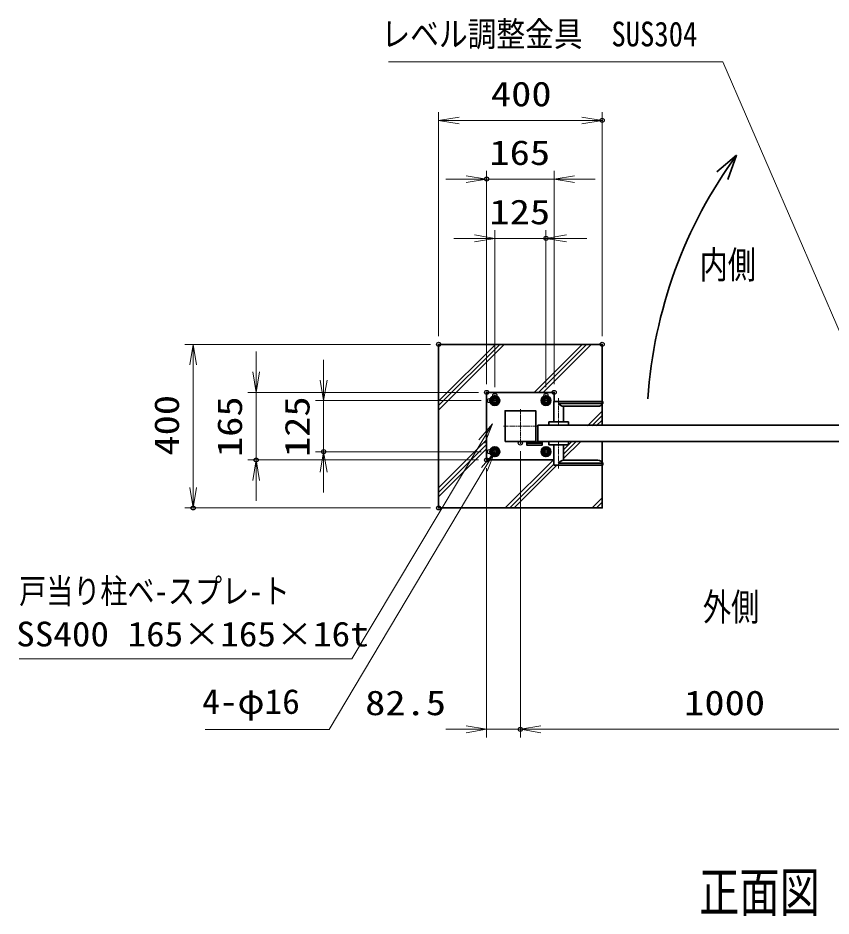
# Model space of a CAD drawing. Units: millimetres at full size. Extents: x -5940 to 5940, y -4200 to 4200.
# Drawn here: x -3252 to -1264, y 470 to 2665 of the extents above; entities that cross this region are included whole.
import ezdxf
from ezdxf.enums import TextEntityAlignment as Align

# ---------------------------------------------------------------- set-up
doc = ezdxf.new("R2010")
doc.units = ezdxf.units.MM
doc.header["$LTSCALE"] = 20
doc.header["$PDMODE"] = 32
doc.header["$PDSIZE"] = 10
for name, pattern in [('DASHED', [7.5, 6, -1.5]), ('USER1', [18, 12, -1.5, 3, -1.5]), ('USER2', [9, 6, -0.75, 1.5, -0.75])]:
    doc.linetypes.add(name, pattern=pattern)
for name, color, linetype, lineweight in [('0-1_軸線', 200, 'USER1', 15), ('0-2_隠れ線', 140, 'DASHED', 18), ('0-3_外形線', 7, 'Continuous', 35), ('0-4_寸法線', 4, 'Continuous', 18), ('0-5_0', 7, 'Continuous', 18), ('0-8_細線', 2, 'Continuous', 35), ('0-9_ハッチング', 253, 'Continuous', 13)]:
    doc.layers.add(name, color=color, linetype=linetype, lineweight=lineweight)
doc.layers.add('0-6_Defpoints', color=7, linetype='Continuous')
doc.layers.add('0-7_文字', color=254, linetype='Continuous')
doc.styles.add('ＭＳ ゴシック', font='')
doc.styles.get('ＭＳ ゴシック').set_extended_font_data('MS Gothic')

# ---------------------------------------------------------------- blocks, each defined once
blk = doc.blocks.new('_Open')
at = {"layer": '0-5_0'}
blk.add_line((-20, 3.333), (0, 0), dxfattribs=at)
blk.add_lwpolyline([(-20, -3.333), (0, 0), (-20, 0)], dxfattribs=at)
blk = doc.blocks.new('U15')
at = {"layer": '0-1_軸線', "linetype": 'USER2'}
for p, q in [((-1250, 1478.6), (-1250, 1021.4)), ((-1478.6, 1250), (-1021.4, 1250))]:
    blk.add_line(p, q, dxfattribs=at)
at = {"layer": '0-3_外形線'}
blk.add_lwpolyline([(-1430, 1146.1), (-1250, 1042.2), (-1070, 1146.1), (-1070, 1353.9), (-1250, 1457.8), (-1430, 1353.9)], close=True, dxfattribs=at)
for radius in [180, 101.1]:
    blk.add_circle((-1250, 1250), radius, dxfattribs=at)
at = {"layer": '0-8_細線', "color": 4, "lineweight": 25}
blk.add_arc((-1250, 1250), 120, 260, 170, dxfattribs=at)
blk = doc.blocks.new('U16')
at = {"layer": '0-1_軸線', "linetype": 'USER2'}
for p, q in [((-1250, 1514), (-1250, 986)), ((-1514, 1250), (-986, 1250))]:
    blk.add_line(p, q, dxfattribs=at)
at = {"layer": '0-3_外形線'}
for radius in [240, 140]:
    blk.add_circle((-1250, 1250), radius, dxfattribs=at)
blk = doc.blocks.new('U17')
at = {"layer": '0-1_軸線', "linetype": 'USER2'}
for p, q in [((-1478.6, -1250), (-1021.4, -1250)), ((-1250, -1478.6), (-1250, -1021.4))]:
    blk.add_line(p, q, dxfattribs=at)
at = {"layer": '0-3_外形線'}
blk.add_lwpolyline([(-1430, -1146.1), (-1250, -1042.2), (-1070, -1146.1), (-1070, -1353.9), (-1250, -1457.8), (-1430, -1353.9)], close=True, dxfattribs=at)
for radius in [180, 101.1]:
    blk.add_circle((-1250, -1250), radius, dxfattribs=at)
at = {"layer": '0-8_細線', "color": 4, "lineweight": 25}
blk.add_arc((-1250, -1250), 120, 190, 100, dxfattribs=at)
blk = doc.blocks.new('U18')
at = {"layer": '0-1_軸線', "linetype": 'USER2'}
for p, q in [((-1514, -1250), (-986, -1250)), ((-1250, -1514), (-1250, -986))]:
    blk.add_line(p, q, dxfattribs=at)
at = {"layer": '0-3_外形線'}
for radius in [240, 140]:
    blk.add_circle((-1250, -1250), radius, dxfattribs=at)
blk = doc.blocks.new('U19')
at = {"layer": '0-1_軸線', "linetype": 'USER2'}
for p, q in [((1250, 1478.6), (1250, 1021.4)), ((1478.6, 1250), (1021.4, 1250))]:
    blk.add_line(p, q, dxfattribs=at)
at = {"layer": '0-3_外形線'}
blk.add_lwpolyline([(1430, 1146.1), (1250, 1042.2), (1070, 1146.1), (1070, 1353.9), (1250, 1457.8), (1430, 1353.9)], close=True, dxfattribs=at)
for radius in [180, 101.1]:
    blk.add_circle((1250, 1250), radius, dxfattribs=at)
at = {"layer": '0-8_細線', "color": 4, "lineweight": 25}
blk.add_arc((1250, 1250), 120, 10, 280, dxfattribs=at)
blk = doc.blocks.new('U20')
at = {"layer": '0-1_軸線', "linetype": 'USER2'}
for p, q in [((1250, 1514), (1250, 986)), ((1514, 1250), (986, 1250))]:
    blk.add_line(p, q, dxfattribs=at)
at = {"layer": '0-3_外形線'}
for radius in [240, 140]:
    blk.add_circle((1250, 1250), radius, dxfattribs=at)
blk = doc.blocks.new('U21')
at = {"layer": '0-1_軸線', "linetype": 'USER2'}
for p, q in [((1478.6, -1250), (1021.4, -1250)), ((1250, -1478.6), (1250, -1021.4))]:
    blk.add_line(p, q, dxfattribs=at)
at = {"layer": '0-3_外形線'}
blk.add_lwpolyline([(1430, -1146.1), (1250, -1042.2), (1070, -1146.1), (1070, -1353.9), (1250, -1457.8), (1430, -1353.9)], close=True, dxfattribs=at)
for radius in [180, 101.1]:
    blk.add_circle((1250, -1250), radius, dxfattribs=at)
at = {"layer": '0-8_細線', "color": 4, "lineweight": 25}
blk.add_arc((1250, -1250), 120, 80, 350, dxfattribs=at)
blk = doc.blocks.new('U22')
at = {"layer": '0-1_軸線', "linetype": 'USER2'}
for p, q in [((1514, -1250), (986, -1250)), ((1250, -1514), (1250, -986))]:
    blk.add_line(p, q, dxfattribs=at)
at = {"layer": '0-3_外形線'}
for radius in [240, 140]:
    blk.add_circle((1250, -1250), radius, dxfattribs=at)
blk = doc.blocks.new('adggdgag')
at = {"layer": '0-1_軸線'}
for p, q in [((0, 825), (0, -825)), ((825, 0), (-825, 0))]:
    blk.add_line(p, q, dxfattribs=at)
at = {"layer": '0-2_隠れ線'}
for centre in [(-1250, 1250), (1250, 1250), (-1250, -1250), (1250, -1250)]:
    blk.add_circle(centre, 160, dxfattribs=at)
at = {"layer": '0-3_外形線'}
blk.add_lwpolyline([(1650, 1210), (1650, 1650), (-1650, 1650), (-1650, -1650), (1630, -1650)], dxfattribs=at)
for points in [[(-750, -750), (750, -750), (750, 750), (-750, 750)], [(310, -840), (690, -840), (690, -750), (310, -750)], [(310, -840), (1070, -840), (1070, -930), (310, -930)]]:
    blk.add_lwpolyline(points, close=True, dxfattribs=at)
at = {"layer": '0-8_細線'}
blk.add_lwpolyline([(770, -840), (1070, -840), (1070, -780), (770, -780)], close=True, dxfattribs=at)
at = {"layer": '0-3_外形線'}
for name in ['U16', 'U15', 'U20', 'U19', 'U18', 'U17', 'U22', 'U21']:
    blk.add_blockref(name, (0, 0), dxfattribs=at)
blk = doc.blocks.new('fffafafa')
at = {"layer": '0-1_軸線'}
blk.add_line((0, -160), (0, 1155.1), dxfattribs=at)
at = {"layer": '0-3_外形線'}
for p, q in [((-240, 0), (-240, 980)), ((-220, 1000), (2140, 1000)), ((2160, 900), (0, 900)), ((2160, 900), (2160, 980)), ((240, 760), (1917.5, 760)), ((240, 760), (240, 0)), ((-474, 0), (474, 0)), ((-480, -160), (-480, -6)), ((-480, -160), (480, -160)), ((480, -160), (480, -6))]:
    blk.add_line(p, q, dxfattribs=at)
for centre, radius, start, end in [((-220, 980), 20, 90, 180), ((242.5, 1040), 280, 209.99736, 269.48969), ((1917.5, 1040), 280, 270, 330.00262), ((2140, 980), 20, 0, 90), ((-474, -6), 6, 90, 180), ((474, -6), 6, 0, 90)]:
    blk.add_arc(centre, radius, start, end, dxfattribs=at)
blk = doc.blocks.new('S36')
at = {"layer": '0-4_寸法線'}
for points in [[(-13415131.7, 55013712.4), (-13398874.7, 55013712.4), (-13392512.6, 55024334.4), (-13391998.8, 55025192.3)], [(-13392369.6, 55024248.8), (-13391998.8, 55025192.3), (-13392655.6, 55024420.1)]]:
    blk.add_lwpolyline(points, dxfattribs=at)
at = {"layer": '0-4_寸法線', "color": 254, "style": 'ＭＳ ゴシック'}
for s, width, p in [('戸当り柱ベ-スプレ-ト', 0.8, (-13415131.7, 55016051.8)), ('SS400 165×165×16t', 1.1, (-13415275.7, 55013951.8))]:
    blk.add_text(s, height=1212, dxfattribs=dict(at, width=width)).set_placement(p, align=Align.BOTTOM_LEFT)
blk = doc.blocks.new('S41')
at = {"layer": '0-4_寸法線'}
for points in [[(-13397077, 55042893.5), (-13380725.8, 55042893.5), (-13373787.4, 55026858.8), (-13373390.3, 55025941)], [(-13373940.4, 55026792.6), (-13373390.3, 55025941), (-13373634.5, 55026925)]]:
    blk.add_lwpolyline(points, dxfattribs=at)
at = {"layer": '0-4_寸法線', "color": 254, "style": 'ＭＳ ゴシック', "width": 0.85}
blk.add_text('レベル調整金具\u3000SUS304', height=1212, dxfattribs=at).set_placement((-13397422.6, 55043290.3), align=Align.BOTTOM_LEFT)
blk = doc.blocks.new('S42')
at = {"layer": '0-4_寸法線'}
for points in [[(-13406043.9, 55010257.9), (-13399974.3, 55010257.9), (-13392392.4, 55022977.1), (-13391880.3, 55023836)], [(-13392249.2, 55022891.7), (-13391880.3, 55023836), (-13392535.5, 55023062.4)]]:
    blk.add_lwpolyline(points, dxfattribs=at)
at = {"layer": '0-4_寸法線', "color": 254, "style": 'ＭＳ ゴシック', "width": 1.05}
blk.add_text('4-φ16', height=1212, dxfattribs=at).set_placement((-13406187.9, 55010654.7), align=Align.BOTTOM_LEFT)

msp = doc.modelspace()

# ---------------------------------------------------------------- linework, layer by layer
at = {"layer": '0-3_外形線'}
msp.add_lwpolyline([(-1823.52, 1670.01), (-1823.52, 1867.51), (-2223.52, 1867.51), (-2223.52, 1467.51), (-1823.52, 1467.51), (-1823.52, 1630.01)], dxfattribs=at)
msp.add_lwpolyline([(-1981.02, 1670.01), (-961.02, 1670.01), (-961.02, 1630.01), (-1981.02, 1630.01)], close=True, dxfattribs=at)
at = {"layer": '0-4_寸法線'}
for p, q in [((-2223.52, 1887.51), (-2223.52, 2434.9)), ((-1823.52, 1887.51), (-1823.52, 2434.9)), ((-2223.52, 2414.9), (-1823.52, 2414.9)), ((-2106.02, 1770.01), (-2106.02, 2291.5)), ((-1941.02, 1770.01), (-1941.02, 2291.5)), ((-2156.02, 2271.5), (-2206.02, 2271.5)), ((-1941.02, 2271.5), (-2106.02, 2271.5)), ((-1891.02, 2271.5), (-1841.02, 2271.5)), ((-2086.02, 1763.21), (-2086.02, 2146.5)), ((-1961.02, 1763.21), (-1961.02, 2146.5)), ((-2136.02, 2126.5), (-2186.02, 2126.5)), ((-2086.02, 2126.5), (-1961.02, 2126.5)), ((-1911.02, 2126.5), (-1861.02, 2126.5)), ((-2243.52, 1867.51), (-2843.42, 1867.51)), ((-2823.42, 1867.51), (-2823.42, 1467.51)), ((-2669.38, 1800.01), (-2669.38, 1850.01)), ((-2504.38, 1780.01), (-2504.38, 1830.01)), ((-2126.02, 1750.01), (-2689.38, 1750.01)), ((-2669.38, 1750.01), (-2669.38, 1585.01)), ((-2119.22, 1730.01), (-2524.38, 1730.01)), ((-2504.38, 1730.01), (-2504.38, 1605.01)), ((-2119.22, 1605.01), (-2524.38, 1605.01)), ((-2023.52, 1606.26), (-2023.52, 906.34)), ((-2023.52, 1606.26), (-2023.52, 906.34)), ((-2126.02, 1585.01), (-2689.38, 1585.01)), ((-2106.02, 1565.01), (-2106.02, 906.34)), ((-2504.38, 1555.01), (-2504.38, 1505.01)), ((-2669.38, 1535.01), (-2669.38, 1485.01)), ((-2243.52, 1467.51), (-2843.42, 1467.51)), ((-2156.02, 926.34), (-2206.02, 926.34)), ((-2106.02, 926.34), (-2023.52, 926.34)), ((-2023.52, 926.34), (-1023.52, 926.34)), ((-1973.52, 926.34), (-1923.52, 926.34))]:
    msp.add_line(p, q, dxfattribs=at)
at = {"layer": '0-6_Defpoints'}
for p in [(-1823.52, 2414.9), (-2106.02, 2271.5), (-1961.02, 2126.5), (-2223.52, 1867.51), (-2223.52, 1867.51), (-1823.52, 1867.51), (-2106.02, 1750.01), (-2106.02, 1750.01), (-2099.22, 1730.01), (-2086.02, 1743.21), (-1961.02, 1743.21), (-1941.02, 1750.01), (-2023.52, 1626.26), (-2504.38, 1605.01), (-2099.22, 1605.01), (-2669.38, 1585.01), (-2106.02, 1585.01), (-2106.02, 1585.01), (-2823.42, 1467.51), (-2223.52, 1467.51), (-2023.52, 926.34)]:
    msp.add_point(p, dxfattribs=at)
at = {"layer": '0-8_細線'}
for q in [(-1543.21, 2289.08), (-1516.14, 2270.58)]:
    msp.add_line((-1495.15, 2330.35), q, dxfattribs=at)
msp.add_arc((-571.8, 1657.28), 1142.63, 143.9103, 176.11605, dxfattribs=at)
at = {"layer": '0-9_ハッチング'}
for p, q in [((-2223.52, 1728.55), (-2084.56, 1867.51)), ((-2223.52, 1717.67), (-2073.68, 1867.51)), ((-2223.52, 1706.8), (-2062.81, 1867.51)), ((-1989.93, 1750.01), (-1872.43, 1867.51)), ((-1979.05, 1750.01), (-1861.55, 1867.51)), ((-1968.18, 1750.01), (-1850.68, 1867.51)), ((-1859.21, 1668.6), (-1823.52, 1704.28)), ((-1848.66, 1668.28), (-1823.52, 1693.41)), ((-1838.1, 1667.96), (-1823.52, 1682.53)), ((-2223.52, 1516.42), (-2106.02, 1633.92)), ((-1918.02, 1609.78), (-1897.79, 1630.01)), ((-1918.02, 1598.91), (-1886.92, 1630.01)), ((-1918.02, 1588.03), (-1876.04, 1630.01)), ((-2223.52, 1505.54), (-2106.02, 1623.04)), ((-2223.52, 1494.67), (-2106.02, 1612.17)), ((-2060.29, 1467.51), (-1942.79, 1585.01)), ((-2049.42, 1467.51), (-1942.02, 1574.91)), ((-2038.54, 1467.51), (-1934.04, 1572.01)), ((-1848.16, 1467.51), (-1823.52, 1492.15)), ((-1837.29, 1467.51), (-1823.52, 1481.28)), ((-1826.41, 1467.51), (-1823.52, 1470.4))]:
    msp.add_line(p, q, dxfattribs=at)

# ---------------------------------------------------------------- block references
at = {"layer": '0-3_外形線', "xscale": 0.05, "yscale": 0.05}
for name, p in [('adggdgag', (-2023.52, 1667.51)), ('fffafafa', (-1930.02, 1678.01))]:
    msp.add_blockref(name, p, dxfattribs=at)
at = {"layer": '0-3_外形線', "xscale": -0.05, "yscale": 0.05, "rotation": 180}
msp.add_blockref('fffafafa', (-1930.02, 1622.01), dxfattribs=at)
at = {"layer": '0-4_寸法線'}
for name, p, xscale, yscale in [('S41', (667507.99, -2749586.79), 0.05, 0.05), ('_Open', (-1823.52, 2414.9), 2.5, 2.5), ('_Open', (-2106.02, 2271.5), 2.5, 2.5), ('_Open', (-2086.02, 2126.5), 2.5, 2.5), ('S36', (667507.99, -2749586.79), 0.05, 0.05), ('S42', (667507.99, -2749586.79), 0.05, 0.05), ('_Open', (-2106.02, 926.34), 2.5, 2.5)]:
    msp.add_blockref(name, p, dxfattribs=dict(at, xscale=xscale, yscale=yscale))
at = {"layer": '0-4_寸法線', "xscale": 2.5, "yscale": 2.5}
for p, rotation in [((-2223.52, 2414.9), 180), ((-1941.02, 2271.5), 180), ((-1961.02, 2126.5), 180), ((-2823.42, 1867.51), 90), ((-2669.38, 1750.01), 270), ((-2504.38, 1730.01), 270), ((-2504.38, 1605.01), 90), ((-2669.38, 1585.01), 90), ((-2823.42, 1467.51), 270), ((-2023.52, 926.34), 180), ((-2023.52, 926.34), 180)]:
    msp.add_blockref('_Open', p, dxfattribs=dict(at, rotation=rotation))

# ---------------------------------------------------------------- texts
at = {"layer": '0-4_寸法線', "color": 254, "style": 'ＭＳ ゴシック', "width": 1.2}
for s, p in [('400', (-2095.52, 2431.25)), ('165', (-2099.12, 2287.84)), ('125', (-2099.12, 2142.84)), ('82.5', (-2402.99, 942.68)), ('1000', (-1623.12, 942.68))]:
    msp.add_text(s, height=60.56, dxfattribs=at).set_placement(p, align=Align.BOTTOM_LEFT)
for s, p in [('400', (-2839.76, 1595.51)), ('165', (-2685.73, 1591.91)), ('125', (-2520.73, 1591.91))]:
    msp.add_text(s, height=60.56, rotation=90, dxfattribs=at).set_placement(p, align=Align.BOTTOM_LEFT)
at = {"layer": '0-7_文字', "style": 'ＭＳ ゴシック', "width": 0.75}
for s, height, p in [('内側', 67.3, (-1585.26, 2008.32)), ('外側', 67.3, (-1577.33, 1171.58)), ('正面図', 96.19, (-1586.58, 451.48))]:
    msp.add_text(s, height=height, dxfattribs=at).set_placement(p, align=Align.BOTTOM_LEFT)

doc.saveas('drawing.dxf')
